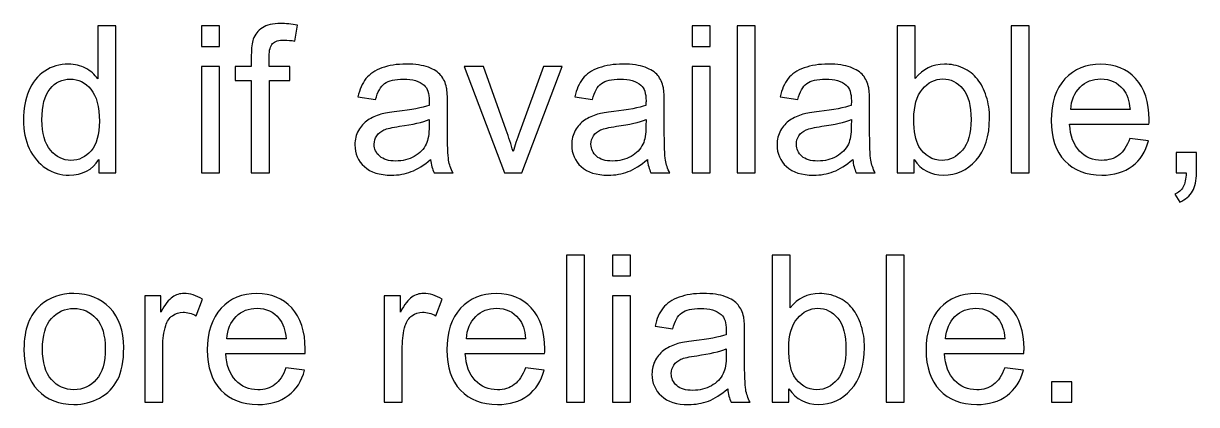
# Model space of a CAD drawing. Header units: millimetres. Extents: x 198 to 2433, y -984 to 145.
# Drawn here: x 715.1 to 860.2, y -964.2 to -917.1 of the extents above; entities that cross this region are included whole.
import ezdxf

# ---------------------------------------------------------------- set-up
doc = ezdxf.new("R2010")
doc.units = ezdxf.units.MM
doc.header["$MEASUREMENT"] = 0
doc.layers.add('Layer 1', color=7, linetype='Continuous')

msp = doc.modelspace()

# ---------------------------------------------------------------- linework, layer by layer
at = {"layer": 'Layer 1', "color": 250}
for points, knots in [([(724.4321, -935.5919), (724.4321, -935.5919), (724.4321, -933.9197), (724.4321, -933.9197), (723.5981, -935.2194), (722.3705, -935.8713), (720.7491, -935.8713), (719.6992, -935.8713), (718.734, -935.5834), (717.8577, -935.0035), (716.9772, -934.4277), (716.2956, -933.6192), (715.8088, -932.5862), (715.3262, -931.5491), (715.0849, -930.3595), (715.0849, -929.0133), (715.0849, -927.701), (715.305, -926.5114), (715.7411, -925.4404), (716.1813, -924.3736), (716.8375, -923.5523), (717.7138, -922.985), (718.5859, -922.4135), (719.568, -922.1299), (720.6475, -922.1299), (721.4434, -922.1299), (722.1503, -922.2992), (722.7684, -922.6337), (723.3865, -922.9681), (723.8902, -923.4084), (724.2797, -923.946), (724.2797, -923.946), (724.2797, -917.4055), (724.2797, -917.4055), (724.2797, -917.4055), (726.5149, -917.4055), (726.5149, -917.4055), (726.5149, -917.4055), (726.5149, -935.5919), (726.5149, -935.5919), (726.5149, -935.5919), (724.4321, -935.5919), (724.4321, -935.5919)], [0, 0, 0, 0, 0.07142857, 0.07142857, 0.07142857, 0.14285714, 0.14285714, 0.14285714, 0.21428571, 0.21428571, 0.21428571, 0.28571429, 0.28571429, 0.28571429, 0.35714286, 0.35714286, 0.35714286, 0.42857143, 0.42857143, 0.42857143, 0.5, 0.5, 0.5, 0.57142857, 0.57142857, 0.57142857, 0.64285714, 0.64285714, 0.64285714, 0.71428571, 0.71428571, 0.71428571, 0.78571429, 0.78571429, 0.78571429, 0.85714286, 0.85714286, 0.85714286, 0.92857143, 0.92857143, 0.92857143, 1, 1, 1, 1]), ([(737.1067, -919.9455), (737.1067, -919.9455), (737.1067, -917.4055), (737.1067, -917.4055), (737.1067, -917.4055), (739.3419, -917.4055), (739.3419, -917.4055), (739.3419, -917.4055), (739.3419, -919.9455), (739.3419, -919.9455), (739.3419, -919.9455), (737.1067, -919.9455), (737.1067, -919.9455)], [0, 0, 0, 0, 0.25, 0.25, 0.25, 0.5, 0.5, 0.5, 0.75, 0.75, 0.75, 1, 1, 1, 1]), ([(743.2831, -935.5919), (743.2831, -935.5919), (743.2831, -924.1365), (743.2831, -924.1365), (743.2831, -924.1365), (741.3019, -924.1365), (741.3019, -924.1365), (741.3019, -924.1365), (741.3019, -922.4093), (741.3019, -922.4093), (741.3019, -922.4093), (743.2831, -922.4093), (743.2831, -922.4093), (743.2831, -922.4093), (743.2831, -921.0123), (743.2831, -921.0123), (743.2831, -920.1275), (743.3593, -919.4714), (743.5159, -919.0438), (743.7318, -918.4681), (744.1044, -917.9982), (744.6462, -917.6383), (745.1839, -917.2785), (745.9416, -917.1007), (746.9153, -917.1007), (747.5461, -917.1007), (748.2403, -917.1769), (749.0023, -917.3251), (749.0023, -917.3251), (748.6679, -919.2809), (748.6679, -919.2809), (748.2022, -919.2004), (747.7662, -919.1581), (747.3513, -919.1581), (746.674, -919.1581), (746.1956, -919.302), (745.912, -919.5899), (745.6326, -919.8778), (745.4929, -920.4154), (745.4929, -921.2028), (745.4929, -921.2028), (745.4929, -922.4093), (745.4929, -922.4093), (745.4929, -922.4093), (748.0583, -922.4093), (748.0583, -922.4093), (748.0583, -922.4093), (748.0583, -924.1365), (748.0583, -924.1365), (748.0583, -924.1365), (745.5183, -924.1365), (745.5183, -924.1365), (745.5183, -924.1365), (745.5183, -935.5919), (745.5183, -935.5919), (745.5183, -935.5919), (743.2831, -935.5919), (743.2831, -935.5919)], [0, 0, 0, 0, 0.05263158, 0.05263158, 0.05263158, 0.10526316, 0.10526316, 0.10526316, 0.15789474, 0.15789474, 0.15789474, 0.21052632, 0.21052632, 0.21052632, 0.26315789, 0.26315789, 0.26315789, 0.31578947, 0.31578947, 0.31578947, 0.36842105, 0.36842105, 0.36842105, 0.42105263, 0.42105263, 0.42105263, 0.47368421, 0.47368421, 0.47368421, 0.52631579, 0.52631579, 0.52631579, 0.57894737, 0.57894737, 0.57894737, 0.63157895, 0.63157895, 0.63157895, 0.68421053, 0.68421053, 0.68421053, 0.73684211, 0.73684211, 0.73684211, 0.78947368, 0.78947368, 0.78947368, 0.84210526, 0.84210526, 0.84210526, 0.89473684, 0.89473684, 0.89473684, 0.94736842, 0.94736842, 0.94736842, 1, 1, 1, 1]), ([(797.8169, -919.9455), (797.8169, -919.9455), (797.8169, -917.4055), (797.8169, -917.4055), (797.8169, -917.4055), (800.0521, -917.4055), (800.0521, -917.4055), (800.0521, -917.4055), (800.0521, -919.9455), (800.0521, -919.9455), (800.0521, -919.9455), (797.8169, -919.9455), (797.8169, -919.9455)], [0, 0, 0, 0, 0.25, 0.25, 0.25, 0.5, 0.5, 0.5, 0.75, 0.75, 0.75, 1, 1, 1, 1]), ([(803.4091, -935.5919), (803.4091, -935.5919), (803.4091, -917.4055), (803.4091, -917.4055), (803.4091, -917.4055), (805.6443, -917.4055), (805.6443, -917.4055), (805.6443, -917.4055), (805.6443, -935.5919), (805.6443, -935.5919), (805.6443, -935.5919), (803.4091, -935.5919), (803.4091, -935.5919)], [0, 0, 0, 0, 0.25, 0.25, 0.25, 0.5, 0.5, 0.5, 0.75, 0.75, 0.75, 1, 1, 1, 1]), ([(825.2869, -935.5919), (825.2869, -935.5919), (823.2041, -935.5919), (823.2041, -935.5919), (823.2041, -935.5919), (823.2041, -917.4055), (823.2041, -917.4055), (823.2041, -917.4055), (825.4393, -917.4055), (825.4393, -917.4055), (825.4393, -917.4055), (825.4393, -923.8952), (825.4393, -923.8952), (826.3833, -922.7183), (827.5856, -922.1299), (829.0503, -922.1299), (829.8589, -922.1299), (830.6294, -922.2908), (831.3533, -922.6167), (832.0772, -922.9427), (832.6698, -923.4041), (833.1397, -923.9926), (833.6054, -924.5852), (833.9737, -925.2964), (834.2362, -926.1304), (834.5029, -926.9601), (834.6341, -927.8534), (834.6341, -928.8016), (834.6341, -931.0538), (834.0753, -932.7979), (832.9619, -934.0256), (831.8443, -935.2575), (830.5066, -935.8713), (828.9445, -935.8713), (827.3909, -935.8713), (826.1717, -935.2236), (825.2869, -933.9324), (825.2869, -933.9324), (825.2869, -935.5919), (825.2869, -935.5919)], [0, 0, 0, 0, 0.07692308, 0.07692308, 0.07692308, 0.15384615, 0.15384615, 0.15384615, 0.23076923, 0.23076923, 0.23076923, 0.30769231, 0.30769231, 0.30769231, 0.38461538, 0.38461538, 0.38461538, 0.46153846, 0.46153846, 0.46153846, 0.53846154, 0.53846154, 0.53846154, 0.61538462, 0.61538462, 0.61538462, 0.69230769, 0.69230769, 0.69230769, 0.76923077, 0.76923077, 0.76923077, 0.84615385, 0.84615385, 0.84615385, 0.92307692, 0.92307692, 0.92307692, 1, 1, 1, 1]), ([(837.3053, -935.5919), (837.3053, -935.5919), (837.3053, -917.4055), (837.3053, -917.4055), (837.3053, -917.4055), (839.5405, -917.4055), (839.5405, -917.4055), (839.5405, -917.4055), (839.5405, -935.5919), (839.5405, -935.5919), (839.5405, -935.5919), (837.3053, -935.5919), (837.3053, -935.5919)], [0, 0, 0, 0, 0.25, 0.25, 0.25, 0.5, 0.5, 0.5, 0.75, 0.75, 0.75, 1, 1, 1, 1]), ([(737.1067, -935.5919), (737.1067, -935.5919), (737.1067, -922.4093), (737.1067, -922.4093), (737.1067, -922.4093), (739.3419, -922.4093), (739.3419, -922.4093), (739.3419, -922.4093), (739.3419, -935.5919), (739.3419, -935.5919), (739.3419, -935.5919), (737.1067, -935.5919), (737.1067, -935.5919)], [0, 0, 0, 0, 0.25, 0.25, 0.25, 0.5, 0.5, 0.5, 0.75, 0.75, 0.75, 1, 1, 1, 1]), ([(765.4743, -933.9409), (764.6446, -934.6479), (763.8445, -935.1432), (763.0782, -935.4353), (762.312, -935.7274), (761.4907, -935.8713), (760.6102, -935.8713), (759.1624, -935.8713), (758.049, -935.5199), (757.2701, -934.813), (756.4912, -934.1102), (756.1017, -933.2085), (756.1017, -932.1121), (756.1017, -931.4686), (756.2499, -930.8802), (756.542, -930.3468), (756.8383, -929.8134), (757.2235, -929.3901), (757.6977, -929.0683), (758.176, -928.7466), (758.7094, -928.5011), (759.3063, -928.336), (759.7466, -928.2217), (760.4112, -928.1116), (761.296, -928.0015), (763.0994, -927.7899), (764.4329, -927.5316), (765.2838, -927.2353), (765.2923, -926.9305), (765.2965, -926.7358), (765.2965, -926.6553), (765.2965, -925.7494), (765.0848, -925.1102), (764.6615, -924.7376), (764.09, -924.2339), (763.2391, -923.9841), (762.113, -923.9841), (761.0589, -923.9841), (760.28, -924.1704), (759.7805, -924.5387), (759.2767, -924.907), (758.9084, -925.5589), (758.6671, -926.4987), (758.6671, -926.4987), (756.4827, -926.1939), (756.4827, -926.1939), (756.6817, -925.2583), (757.0076, -924.5006), (757.4648, -923.9248), (757.922, -923.3491), (758.5824, -922.9088), (759.446, -922.5956), (760.3054, -922.2865), (761.3087, -922.1299), (762.4432, -922.1299), (763.5693, -922.1299), (764.4879, -922.2611), (765.1949, -922.5278), (765.8976, -922.7945), (766.4183, -923.1247), (766.7485, -923.5269), (767.0787, -923.9291), (767.3116, -924.4371), (767.447, -925.0509), (767.519, -925.4319), (767.5571, -926.1177), (767.5571, -927.1041), (767.5571, -927.1041), (767.5571, -930.0674), (767.5571, -930.0674), (767.5571, -932.1375), (767.6037, -933.4456), (767.6968, -934.0002), (767.7857, -934.5547), (767.972, -935.0839), (768.2429, -935.5919), (768.2429, -935.5919), (765.9061, -935.5919), (765.9061, -935.5919), (765.6817, -935.122), (765.5378, -934.5717), (765.4743, -933.9409)], [0, 0, 0, 0, 0.03703704, 0.03703704, 0.03703704, 0.07407407, 0.07407407, 0.07407407, 0.11111111, 0.11111111, 0.11111111, 0.14814815, 0.14814815, 0.14814815, 0.18518519, 0.18518519, 0.18518519, 0.22222222, 0.22222222, 0.22222222, 0.25925926, 0.25925926, 0.25925926, 0.2962963, 0.2962963, 0.2962963, 0.33333333, 0.33333333, 0.33333333, 0.37037037, 0.37037037, 0.37037037, 0.40740741, 0.40740741, 0.40740741, 0.44444444, 0.44444444, 0.44444444, 0.48148148, 0.48148148, 0.48148148, 0.51851852, 0.51851852, 0.51851852, 0.55555556, 0.55555556, 0.55555556, 0.59259259, 0.59259259, 0.59259259, 0.62962963, 0.62962963, 0.62962963, 0.66666667, 0.66666667, 0.66666667, 0.7037037, 0.7037037, 0.7037037, 0.74074074, 0.74074074, 0.74074074, 0.77777778, 0.77777778, 0.77777778, 0.81481481, 0.81481481, 0.81481481, 0.85185185, 0.85185185, 0.85185185, 0.88888889, 0.88888889, 0.88888889, 0.92592593, 0.92592593, 0.92592593, 0.96296296, 0.96296296, 0.96296296, 1, 1, 1, 1]), ([(774.5929, -935.5919), (774.5929, -935.5919), (769.6187, -922.4093), (769.6187, -922.4093), (769.6187, -922.4093), (772.0105, -922.4093), (772.0105, -922.4093), (772.0105, -922.4093), (774.8299, -930.3045), (774.8299, -930.3045), (775.1347, -931.1554), (775.4184, -932.0401), (775.6766, -932.9588), (775.8756, -932.2645), (776.1507, -931.4305), (776.5106, -930.4526), (776.5106, -930.4526), (779.44, -922.4093), (779.44, -922.4093), (779.44, -922.4093), (781.7345, -922.4093), (781.7345, -922.4093), (781.7345, -922.4093), (776.7434, -935.5919), (776.7434, -935.5919), (776.7434, -935.5919), (774.5929, -935.5919), (774.5929, -935.5919)], [0, 0, 0, 0, 0.11111111, 0.11111111, 0.11111111, 0.22222222, 0.22222222, 0.22222222, 0.33333333, 0.33333333, 0.33333333, 0.44444444, 0.44444444, 0.44444444, 0.55555556, 0.55555556, 0.55555556, 0.66666667, 0.66666667, 0.66666667, 0.77777778, 0.77777778, 0.77777778, 0.88888889, 0.88888889, 0.88888889, 1, 1, 1, 1]), ([(792.3009, -933.9409), (791.4712, -934.6479), (790.6711, -935.1432), (789.9048, -935.4353), (789.1386, -935.7274), (788.3173, -935.8713), (787.4368, -935.8713), (785.989, -935.8713), (784.8756, -935.5199), (784.0967, -934.813), (783.3178, -934.1102), (782.9283, -933.2085), (782.9283, -932.1121), (782.9283, -931.4686), (783.0765, -930.8802), (783.3686, -930.3468), (783.6649, -929.8134), (784.0501, -929.3901), (784.5243, -929.0683), (785.0026, -928.7466), (785.536, -928.5011), (786.1329, -928.336), (786.5732, -928.2217), (787.2378, -928.1116), (788.1226, -928.0015), (789.926, -927.7899), (791.2595, -927.5316), (792.1104, -927.2353), (792.1189, -926.9305), (792.1231, -926.7358), (792.1231, -926.6553), (792.1231, -925.7494), (791.9114, -925.1102), (791.4881, -924.7376), (790.9166, -924.2339), (790.0657, -923.9841), (788.9396, -923.9841), (787.8855, -923.9841), (787.1066, -924.1704), (786.6071, -924.5387), (786.1033, -924.907), (785.735, -925.5589), (785.4937, -926.4987), (785.4937, -926.4987), (783.3093, -926.1939), (783.3093, -926.1939), (783.5083, -925.2583), (783.8342, -924.5006), (784.2914, -923.9248), (784.7486, -923.3491), (785.409, -922.9088), (786.2726, -922.5956), (787.132, -922.2865), (788.1353, -922.1299), (789.2698, -922.1299), (790.3959, -922.1299), (791.3145, -922.2611), (792.0215, -922.5278), (792.7242, -922.7945), (793.2449, -923.1247), (793.5751, -923.5269), (793.9053, -923.9291), (794.1382, -924.4371), (794.2736, -925.0509), (794.3456, -925.4319), (794.3837, -926.1177), (794.3837, -927.1041), (794.3837, -927.1041), (794.3837, -930.0674), (794.3837, -930.0674), (794.3837, -932.1375), (794.4303, -933.4456), (794.5234, -934.0002), (794.6123, -934.5547), (794.7986, -935.0839), (795.0695, -935.5919), (795.0695, -935.5919), (792.7327, -935.5919), (792.7327, -935.5919), (792.5083, -935.122), (792.3644, -934.5717), (792.3009, -933.9409)], [0, 0, 0, 0, 0.03703704, 0.03703704, 0.03703704, 0.07407407, 0.07407407, 0.07407407, 0.11111111, 0.11111111, 0.11111111, 0.14814815, 0.14814815, 0.14814815, 0.18518519, 0.18518519, 0.18518519, 0.22222222, 0.22222222, 0.22222222, 0.25925926, 0.25925926, 0.25925926, 0.2962963, 0.2962963, 0.2962963, 0.33333333, 0.33333333, 0.33333333, 0.37037037, 0.37037037, 0.37037037, 0.40740741, 0.40740741, 0.40740741, 0.44444444, 0.44444444, 0.44444444, 0.48148148, 0.48148148, 0.48148148, 0.51851852, 0.51851852, 0.51851852, 0.55555556, 0.55555556, 0.55555556, 0.59259259, 0.59259259, 0.59259259, 0.62962963, 0.62962963, 0.62962963, 0.66666667, 0.66666667, 0.66666667, 0.7037037, 0.7037037, 0.7037037, 0.74074074, 0.74074074, 0.74074074, 0.77777778, 0.77777778, 0.77777778, 0.81481481, 0.81481481, 0.81481481, 0.85185185, 0.85185185, 0.85185185, 0.88888889, 0.88888889, 0.88888889, 0.92592593, 0.92592593, 0.92592593, 0.96296296, 0.96296296, 0.96296296, 1, 1, 1, 1]), ([(797.8169, -935.5919), (797.8169, -935.5919), (797.8169, -922.4093), (797.8169, -922.4093), (797.8169, -922.4093), (800.0521, -922.4093), (800.0521, -922.4093), (800.0521, -922.4093), (800.0521, -935.5919), (800.0521, -935.5919), (800.0521, -935.5919), (797.8169, -935.5919), (797.8169, -935.5919)], [0, 0, 0, 0, 0.25, 0.25, 0.25, 0.5, 0.5, 0.5, 0.75, 0.75, 0.75, 1, 1, 1, 1]), ([(817.7135, -933.9409), (816.8838, -934.6479), (816.0837, -935.1432), (815.3174, -935.4353), (814.5512, -935.7274), (813.7299, -935.8713), (812.8494, -935.8713), (811.4016, -935.8713), (810.2882, -935.5199), (809.5093, -934.813), (808.7304, -934.1102), (808.3409, -933.2085), (808.3409, -932.1121), (808.3409, -931.4686), (808.4891, -930.8802), (808.7812, -930.3468), (809.0775, -929.8134), (809.4627, -929.3901), (809.9369, -929.0683), (810.4152, -928.7466), (810.9486, -928.5011), (811.5455, -928.336), (811.9858, -928.2217), (812.6504, -928.1116), (813.5352, -928.0015), (815.3386, -927.7899), (816.6721, -927.5316), (817.523, -927.2353), (817.5315, -926.9305), (817.5357, -926.7358), (817.5357, -926.6553), (817.5357, -925.7494), (817.324, -925.1102), (816.9007, -924.7376), (816.3292, -924.2339), (815.4783, -923.9841), (814.3522, -923.9841), (813.2981, -923.9841), (812.5192, -924.1704), (812.0197, -924.5387), (811.5159, -924.907), (811.1476, -925.5589), (810.9063, -926.4987), (810.9063, -926.4987), (808.7219, -926.1939), (808.7219, -926.1939), (808.9209, -925.2583), (809.2468, -924.5006), (809.704, -923.9248), (810.1612, -923.3491), (810.8216, -922.9088), (811.6852, -922.5956), (812.5446, -922.2865), (813.5479, -922.1299), (814.6824, -922.1299), (815.8085, -922.1299), (816.7271, -922.2611), (817.4341, -922.5278), (818.1368, -922.7945), (818.6575, -923.1247), (818.9877, -923.5269), (819.3179, -923.9291), (819.5508, -924.4371), (819.6862, -925.0509), (819.7582, -925.4319), (819.7963, -926.1177), (819.7963, -927.1041), (819.7963, -927.1041), (819.7963, -930.0674), (819.7963, -930.0674), (819.7963, -932.1375), (819.8429, -933.4456), (819.936, -934.0002), (820.0249, -934.5547), (820.2112, -935.0839), (820.4821, -935.5919), (820.4821, -935.5919), (818.1453, -935.5919), (818.1453, -935.5919), (817.9209, -935.122), (817.777, -934.5717), (817.7135, -933.9409)], [0, 0, 0, 0, 0.03703704, 0.03703704, 0.03703704, 0.07407407, 0.07407407, 0.07407407, 0.11111111, 0.11111111, 0.11111111, 0.14814815, 0.14814815, 0.14814815, 0.18518519, 0.18518519, 0.18518519, 0.22222222, 0.22222222, 0.22222222, 0.25925926, 0.25925926, 0.25925926, 0.2962963, 0.2962963, 0.2962963, 0.33333333, 0.33333333, 0.33333333, 0.37037037, 0.37037037, 0.37037037, 0.40740741, 0.40740741, 0.40740741, 0.44444444, 0.44444444, 0.44444444, 0.48148148, 0.48148148, 0.48148148, 0.51851852, 0.51851852, 0.51851852, 0.55555556, 0.55555556, 0.55555556, 0.59259259, 0.59259259, 0.59259259, 0.62962963, 0.62962963, 0.62962963, 0.66666667, 0.66666667, 0.66666667, 0.7037037, 0.7037037, 0.7037037, 0.74074074, 0.74074074, 0.74074074, 0.77777778, 0.77777778, 0.77777778, 0.81481481, 0.81481481, 0.81481481, 0.85185185, 0.85185185, 0.85185185, 0.88888889, 0.88888889, 0.88888889, 0.92592593, 0.92592593, 0.92592593, 0.96296296, 0.96296296, 0.96296296, 1, 1, 1, 1]), ([(851.9907, -931.3247), (851.9907, -931.3247), (854.3021, -931.6295), (854.3021, -931.6295), (853.9423, -932.9715), (853.2692, -934.0171), (852.287, -934.7579), (851.3049, -935.4988), (850.0518, -935.8713), (848.5236, -935.8713), (846.6017, -935.8713), (845.0777, -935.2786), (843.9516, -934.0933), (842.8255, -932.9122), (842.2625, -931.2485), (842.2625, -929.1107), (842.2625, -926.9009), (842.8298, -925.1821), (843.9685, -923.9629), (845.1073, -922.7395), (846.5847, -922.1299), (848.4008, -922.1299), (850.1577, -922.1299), (851.5928, -922.7268), (852.7061, -923.9248), (853.8195, -925.1229), (854.3783, -926.8077), (854.3783, -928.9794), (854.3783, -929.1107), (854.3741, -929.3096), (854.3656, -929.5721), (854.3656, -929.5721), (844.5485, -929.5721), (844.5485, -929.5721), (844.6332, -931.0157), (845.0396, -932.1248), (845.7762, -932.891), (846.5085, -933.6573), (847.4272, -934.0425), (848.5236, -934.0425), (849.3406, -934.0425), (850.0391, -933.8266), (850.6149, -933.3948), (851.1948, -932.963), (851.652, -932.273), (851.9907, -931.3247)], [0, 0, 0, 0, 0.06666667, 0.06666667, 0.06666667, 0.13333333, 0.13333333, 0.13333333, 0.2, 0.2, 0.2, 0.26666667, 0.26666667, 0.26666667, 0.33333333, 0.33333333, 0.33333333, 0.4, 0.4, 0.4, 0.46666667, 0.46666667, 0.46666667, 0.53333333, 0.53333333, 0.53333333, 0.6, 0.6, 0.6, 0.66666667, 0.66666667, 0.66666667, 0.73333333, 0.73333333, 0.73333333, 0.8, 0.8, 0.8, 0.86666667, 0.86666667, 0.86666667, 0.93333333, 0.93333333, 0.93333333, 1, 1, 1, 1]), ([(717.3709, -929.0175), (717.3709, -930.7024), (717.7265, -931.9597), (718.4419, -932.7937), (719.1531, -933.6276), (719.9956, -934.0425), (720.965, -934.0425), (721.9429, -934.0425), (722.7726, -933.6446), (723.4584, -932.8487), (724.14, -932.0528), (724.4829, -930.8379), (724.4829, -929.2038), (724.4829, -927.4089), (724.1358, -926.0881), (723.4373, -925.2456), (722.743, -924.4032), (721.8836, -923.9841), (720.8634, -923.9841), (719.8686, -923.9841), (719.0388, -924.3863), (718.37, -925.1948), (717.7053, -926.0034), (717.3709, -927.2776), (717.3709, -929.0175)], [0, 0, 0, 0, 0.125, 0.125, 0.125, 0.25, 0.25, 0.25, 0.375, 0.375, 0.375, 0.5, 0.5, 0.5, 0.625, 0.625, 0.625, 0.75, 0.75, 0.75, 0.875, 0.875, 0.875, 1, 1, 1, 1]), ([(825.2615, -928.9032), (825.2615, -930.478), (825.4774, -931.6168), (825.905, -932.3195), (826.6077, -933.4668), (827.556, -934.0425), (828.754, -934.0425), (829.7319, -934.0425), (830.5743, -933.6192), (831.2813, -932.7725), (831.9925, -931.9258), (832.3481, -930.6643), (832.3481, -928.9879), (832.3481, -927.2692), (832.0094, -926.0034), (831.3279, -925.1864), (830.6463, -924.3693), (829.8208, -923.9587), (828.8556, -923.9587), (827.8777, -923.9587), (827.0353, -924.382), (826.3283, -925.2287), (825.6171, -926.0754), (825.2615, -927.2988), (825.2615, -928.9032)], [0, 0, 0, 0, 0.125, 0.125, 0.125, 0.25, 0.25, 0.25, 0.375, 0.375, 0.375, 0.5, 0.5, 0.5, 0.625, 0.625, 0.625, 0.75, 0.75, 0.75, 0.875, 0.875, 0.875, 1, 1, 1, 1]), ([(844.6755, -927.7433), (844.6755, -927.7433), (852.0161, -927.7433), (852.0161, -927.7433), (851.9187, -926.6342), (851.6351, -925.8044), (851.1737, -925.2499), (850.4667, -924.3905), (849.5438, -923.9587), (848.4135, -923.9587), (847.3891, -923.9587), (846.5297, -924.3016), (845.8312, -924.9874), (845.1369, -925.6732), (844.7517, -926.5918), (844.6755, -927.7433)], [0, 0, 0, 0, 0.2, 0.2, 0.2, 0.4, 0.4, 0.4, 0.6, 0.6, 0.6, 0.8, 0.8, 0.8, 1, 1, 1, 1]), ([(765.2965, -928.9879), (764.4837, -929.3181), (763.2645, -929.5975), (761.6389, -929.8261), (760.716, -929.9573), (760.0641, -930.1055), (759.6831, -930.2706), (759.3021, -930.4357), (759.01, -930.677), (758.8026, -930.9903), (758.5951, -931.3078), (758.4893, -931.6591), (758.4893, -932.0486), (758.4893, -932.637), (758.7137, -933.1323), (759.1666, -933.526), (759.6196, -933.9197), (760.28, -934.1187), (761.1478, -934.1187), (762.0072, -934.1187), (762.7734, -933.9324), (763.4465, -933.5557), (764.1154, -933.1831), (764.6107, -932.6709), (764.924, -932.0232), (765.1653, -931.5194), (765.2838, -930.7786), (765.2838, -929.8007), (765.2838, -929.8007), (765.2965, -928.9879), (765.2965, -928.9879)], [0, 0, 0, 0, 0.1, 0.1, 0.1, 0.2, 0.2, 0.2, 0.3, 0.3, 0.3, 0.4, 0.4, 0.4, 0.5, 0.5, 0.5, 0.6, 0.6, 0.6, 0.7, 0.7, 0.7, 0.8, 0.8, 0.8, 0.9, 0.9, 0.9, 1, 1, 1, 1]), ([(792.1231, -928.9879), (791.3103, -929.3181), (790.0911, -929.5975), (788.4655, -929.8261), (787.5426, -929.9573), (786.8907, -930.1055), (786.5097, -930.2706), (786.1287, -930.4357), (785.8366, -930.677), (785.6292, -930.9903), (785.4217, -931.3078), (785.3159, -931.6591), (785.3159, -932.0486), (785.3159, -932.637), (785.5403, -933.1323), (785.9932, -933.526), (786.4462, -933.9197), (787.1066, -934.1187), (787.9744, -934.1187), (788.8338, -934.1187), (789.6, -933.9324), (790.2731, -933.5557), (790.942, -933.1831), (791.4373, -932.6709), (791.7506, -932.0232), (791.9919, -931.5194), (792.1104, -930.7786), (792.1104, -929.8007), (792.1104, -929.8007), (792.1231, -928.9879), (792.1231, -928.9879)], [0, 0, 0, 0, 0.1, 0.1, 0.1, 0.2, 0.2, 0.2, 0.3, 0.3, 0.3, 0.4, 0.4, 0.4, 0.5, 0.5, 0.5, 0.6, 0.6, 0.6, 0.7, 0.7, 0.7, 0.8, 0.8, 0.8, 0.9, 0.9, 0.9, 1, 1, 1, 1]), ([(817.5357, -928.9879), (816.7229, -929.3181), (815.5037, -929.5975), (813.8781, -929.8261), (812.9552, -929.9573), (812.3033, -930.1055), (811.9223, -930.2706), (811.5413, -930.4357), (811.2492, -930.677), (811.0418, -930.9903), (810.8343, -931.3078), (810.7285, -931.6591), (810.7285, -932.0486), (810.7285, -932.637), (810.9529, -933.1323), (811.4058, -933.526), (811.8588, -933.9197), (812.5192, -934.1187), (813.387, -934.1187), (814.2464, -934.1187), (815.0126, -933.9324), (815.6857, -933.5557), (816.3546, -933.1831), (816.8499, -932.6709), (817.1632, -932.0232), (817.4045, -931.5194), (817.523, -930.7786), (817.523, -929.8007), (817.523, -929.8007), (817.5357, -928.9879), (817.5357, -928.9879)], [0, 0, 0, 0, 0.1, 0.1, 0.1, 0.2, 0.2, 0.2, 0.3, 0.3, 0.3, 0.4, 0.4, 0.4, 0.5, 0.5, 0.5, 0.6, 0.6, 0.6, 0.7, 0.7, 0.7, 0.8, 0.8, 0.8, 0.9, 0.9, 0.9, 1, 1, 1, 1]), ([(857.7099, -935.5919), (857.7099, -935.5919), (857.7099, -933.0519), (857.7099, -933.0519), (857.7099, -933.0519), (860.2499, -933.0519), (860.2499, -933.0519), (860.2499, -933.0519), (860.2499, -935.5919), (860.2499, -935.5919), (860.2499, -936.5275), (860.0848, -937.2852), (859.7504, -937.861), (859.4202, -938.4367), (858.891, -938.8854), (858.1671, -939.1987), (858.1671, -939.1987), (857.5575, -938.2335), (857.5575, -938.2335), (858.0316, -938.0261), (858.3788, -937.7213), (858.5989, -937.3233), (858.8233, -936.9212), (858.9503, -936.3454), (858.9757, -935.5919), (858.9757, -935.5919), (857.7099, -935.5919), (857.7099, -935.5919)], [0, 0, 0, 0, 0.11111111, 0.11111111, 0.11111111, 0.22222222, 0.22222222, 0.22222222, 0.33333333, 0.33333333, 0.33333333, 0.44444444, 0.44444444, 0.44444444, 0.55555556, 0.55555556, 0.55555556, 0.66666667, 0.66666667, 0.66666667, 0.77777778, 0.77777778, 0.77777778, 0.88888889, 0.88888889, 0.88888889, 1, 1, 1, 1]), ([(782.2889, -963.968), (782.2889, -963.968), (782.2889, -945.7816), (782.2889, -945.7816), (782.2889, -945.7816), (784.5241, -945.7816), (784.5241, -945.7816), (784.5241, -945.7816), (784.5241, -963.968), (784.5241, -963.968), (784.5241, -963.968), (782.2889, -963.968), (782.2889, -963.968)], [0, 0, 0, 0, 0.25, 0.25, 0.25, 0.5, 0.5, 0.5, 0.75, 0.75, 0.75, 1, 1, 1, 1]), ([(787.9827, -948.3216), (787.9827, -948.3216), (787.9827, -945.7816), (787.9827, -945.7816), (787.9827, -945.7816), (790.2179, -945.7816), (790.2179, -945.7816), (790.2179, -945.7816), (790.2179, -948.3216), (790.2179, -948.3216), (790.2179, -948.3216), (787.9827, -948.3216), (787.9827, -948.3216)], [0, 0, 0, 0, 0.25, 0.25, 0.25, 0.5, 0.5, 0.5, 0.75, 0.75, 0.75, 1, 1, 1, 1]), ([(809.8097, -963.968), (809.8097, -963.968), (807.7269, -963.968), (807.7269, -963.968), (807.7269, -963.968), (807.7269, -945.7816), (807.7269, -945.7816), (807.7269, -945.7816), (809.9621, -945.7816), (809.9621, -945.7816), (809.9621, -945.7816), (809.9621, -952.2713), (809.9621, -952.2713), (810.9061, -951.0944), (812.1084, -950.506), (813.5731, -950.506), (814.3817, -950.506), (815.1522, -950.6669), (815.8761, -950.9928), (816.6, -951.3188), (817.1926, -951.7802), (817.6625, -952.3687), (818.1282, -952.9613), (818.4965, -953.6725), (818.759, -954.5065), (819.0257, -955.3362), (819.1569, -956.2295), (819.1569, -957.1777), (819.1569, -959.4299), (818.5981, -961.174), (817.4847, -962.4017), (816.3671, -963.6336), (815.0294, -964.2474), (813.4673, -964.2474), (811.9137, -964.2474), (810.6945, -963.5997), (809.8097, -962.3085), (809.8097, -962.3085), (809.8097, -963.968), (809.8097, -963.968)], [0, 0, 0, 0, 0.07692308, 0.07692308, 0.07692308, 0.15384615, 0.15384615, 0.15384615, 0.23076923, 0.23076923, 0.23076923, 0.30769231, 0.30769231, 0.30769231, 0.38461538, 0.38461538, 0.38461538, 0.46153846, 0.46153846, 0.46153846, 0.53846154, 0.53846154, 0.53846154, 0.61538462, 0.61538462, 0.61538462, 0.69230769, 0.69230769, 0.69230769, 0.76923077, 0.76923077, 0.76923077, 0.84615385, 0.84615385, 0.84615385, 0.92307692, 0.92307692, 0.92307692, 1, 1, 1, 1]), ([(821.8281, -963.968), (821.8281, -963.968), (821.8281, -945.7816), (821.8281, -945.7816), (821.8281, -945.7816), (824.0633, -945.7816), (824.0633, -945.7816), (824.0633, -945.7816), (824.0633, -963.968), (824.0633, -963.968), (824.0633, -963.968), (821.8281, -963.968), (821.8281, -963.968)], [0, 0, 0, 0, 0.25, 0.25, 0.25, 0.5, 0.5, 0.5, 0.75, 0.75, 0.75, 1, 1, 1, 1]), ([(715.1483, -957.3767), (715.1483, -954.9425), (715.8256, -953.1391), (717.1845, -951.9665), (718.3148, -950.9928), (719.6991, -950.506), (721.329, -950.506), (723.1366, -950.506), (724.6183, -951.0987), (725.7697, -952.284), (726.917, -953.4651), (727.4927, -955.1034), (727.4927, -957.1904), (727.4927, -958.8838), (727.2387, -960.213), (726.7307, -961.1825), (726.2227, -962.1519), (725.4819, -962.9054), (724.5082, -963.4431), (723.5388, -963.9807), (722.4762, -964.2474), (721.329, -964.2474), (719.4832, -964.2474), (717.9931, -963.659), (716.8543, -962.4779), (715.7156, -961.2968), (715.1483, -959.595), (715.1483, -957.3767)], [0, 0, 0, 0, 0.11111111, 0.11111111, 0.11111111, 0.22222222, 0.22222222, 0.22222222, 0.33333333, 0.33333333, 0.33333333, 0.44444444, 0.44444444, 0.44444444, 0.55555556, 0.55555556, 0.55555556, 0.66666667, 0.66666667, 0.66666667, 0.77777778, 0.77777778, 0.77777778, 0.88888889, 0.88888889, 0.88888889, 1, 1, 1, 1]), ([(730.0877, -963.968), (730.0877, -963.968), (730.0877, -950.7854), (730.0877, -950.7854), (730.0877, -950.7854), (732.0943, -950.7854), (732.0943, -950.7854), (732.0943, -950.7854), (732.0943, -952.8047), (732.0943, -952.8047), (732.6065, -951.8691), (733.0807, -951.2511), (733.5167, -950.9547), (733.9527, -950.6542), (734.4311, -950.506), (734.9518, -950.506), (735.7053, -950.506), (736.4716, -950.7431), (737.2505, -951.213), (737.2505, -951.213), (736.4546, -953.2746), (736.4546, -953.2746), (735.9128, -952.9698), (735.3709, -952.8174), (734.829, -952.8174), (734.3422, -952.8174), (733.9062, -952.9656), (733.5209, -953.2577), (733.1357, -953.5498), (732.8605, -953.9562), (732.6954, -954.4769), (732.4457, -955.2685), (732.3229, -956.1363), (732.3229, -957.0804), (732.3229, -957.0804), (732.3229, -963.968), (732.3229, -963.968), (732.3229, -963.968), (730.0877, -963.968), (730.0877, -963.968)], [0, 0, 0, 0, 0.07692308, 0.07692308, 0.07692308, 0.15384615, 0.15384615, 0.15384615, 0.23076923, 0.23076923, 0.23076923, 0.30769231, 0.30769231, 0.30769231, 0.38461538, 0.38461538, 0.38461538, 0.46153846, 0.46153846, 0.46153846, 0.53846154, 0.53846154, 0.53846154, 0.61538462, 0.61538462, 0.61538462, 0.69230769, 0.69230769, 0.69230769, 0.76923077, 0.76923077, 0.76923077, 0.84615385, 0.84615385, 0.84615385, 0.92307692, 0.92307692, 0.92307692, 1, 1, 1, 1]), ([(747.5629, -959.7008), (747.5629, -959.7008), (749.8743, -960.0056), (749.8743, -960.0056), (749.5145, -961.3476), (748.8414, -962.3932), (747.8592, -963.134), (746.8771, -963.8749), (745.624, -964.2474), (744.0958, -964.2474), (742.1739, -964.2474), (740.6499, -963.6547), (739.5238, -962.4694), (738.3977, -961.2883), (737.8347, -959.6246), (737.8347, -957.4868), (737.8347, -955.277), (738.402, -953.5582), (739.5407, -952.339), (740.6795, -951.1156), (742.1569, -950.506), (743.973, -950.506), (745.7299, -950.506), (747.165, -951.1029), (748.2783, -952.3009), (749.3917, -953.499), (749.9505, -955.1838), (749.9505, -957.3555), (749.9505, -957.4868), (749.9463, -957.6857), (749.9378, -957.9482), (749.9378, -957.9482), (740.1207, -957.9482), (740.1207, -957.9482), (740.2054, -959.3918), (740.6118, -960.5009), (741.3484, -961.2671), (742.0807, -962.0334), (742.9994, -962.4186), (744.0958, -962.4186), (744.9128, -962.4186), (745.6113, -962.2027), (746.1871, -961.7709), (746.767, -961.3391), (747.2242, -960.6491), (747.5629, -959.7008)], [0, 0, 0, 0, 0.06666667, 0.06666667, 0.06666667, 0.13333333, 0.13333333, 0.13333333, 0.2, 0.2, 0.2, 0.26666667, 0.26666667, 0.26666667, 0.33333333, 0.33333333, 0.33333333, 0.4, 0.4, 0.4, 0.46666667, 0.46666667, 0.46666667, 0.53333333, 0.53333333, 0.53333333, 0.6, 0.6, 0.6, 0.66666667, 0.66666667, 0.66666667, 0.73333333, 0.73333333, 0.73333333, 0.8, 0.8, 0.8, 0.86666667, 0.86666667, 0.86666667, 0.93333333, 0.93333333, 0.93333333, 1, 1, 1, 1]), ([(759.7295, -963.968), (759.7295, -963.968), (759.7295, -950.7854), (759.7295, -950.7854), (759.7295, -950.7854), (761.7361, -950.7854), (761.7361, -950.7854), (761.7361, -950.7854), (761.7361, -952.8047), (761.7361, -952.8047), (762.2483, -951.8691), (762.7225, -951.2511), (763.1585, -950.9547), (763.5945, -950.6542), (764.0729, -950.506), (764.5936, -950.506), (765.3471, -950.506), (766.1134, -950.7431), (766.8923, -951.213), (766.8923, -951.213), (766.0964, -953.2746), (766.0964, -953.2746), (765.5546, -952.9698), (765.0127, -952.8174), (764.4708, -952.8174), (763.984, -952.8174), (763.548, -952.9656), (763.1627, -953.2577), (762.7775, -953.5498), (762.5023, -953.9562), (762.3372, -954.4769), (762.0875, -955.2685), (761.9647, -956.1363), (761.9647, -957.0804), (761.9647, -957.0804), (761.9647, -963.968), (761.9647, -963.968), (761.9647, -963.968), (759.7295, -963.968), (759.7295, -963.968)], [0, 0, 0, 0, 0.07692308, 0.07692308, 0.07692308, 0.15384615, 0.15384615, 0.15384615, 0.23076923, 0.23076923, 0.23076923, 0.30769231, 0.30769231, 0.30769231, 0.38461538, 0.38461538, 0.38461538, 0.46153846, 0.46153846, 0.46153846, 0.53846154, 0.53846154, 0.53846154, 0.61538462, 0.61538462, 0.61538462, 0.69230769, 0.69230769, 0.69230769, 0.76923077, 0.76923077, 0.76923077, 0.84615385, 0.84615385, 0.84615385, 0.92307692, 0.92307692, 0.92307692, 1, 1, 1, 1]), ([(777.2047, -959.7008), (777.2047, -959.7008), (779.5161, -960.0056), (779.5161, -960.0056), (779.1563, -961.3476), (778.4832, -962.3932), (777.501, -963.134), (776.5189, -963.8749), (775.2658, -964.2474), (773.7376, -964.2474), (771.8157, -964.2474), (770.2917, -963.6547), (769.1656, -962.4694), (768.0395, -961.2883), (767.4765, -959.6246), (767.4765, -957.4868), (767.4765, -955.277), (768.0438, -953.5582), (769.1825, -952.339), (770.3213, -951.1156), (771.7987, -950.506), (773.6148, -950.506), (775.3717, -950.506), (776.8068, -951.1029), (777.9201, -952.3009), (779.0335, -953.499), (779.5923, -955.1838), (779.5923, -957.3555), (779.5923, -957.4868), (779.5881, -957.6857), (779.5796, -957.9482), (779.5796, -957.9482), (769.7625, -957.9482), (769.7625, -957.9482), (769.8472, -959.3918), (770.2536, -960.5009), (770.9902, -961.2671), (771.7225, -962.0334), (772.6412, -962.4186), (773.7376, -962.4186), (774.5546, -962.4186), (775.2531, -962.2027), (775.8289, -961.7709), (776.4088, -961.3391), (776.866, -960.6491), (777.2047, -959.7008)], [0, 0, 0, 0, 0.06666667, 0.06666667, 0.06666667, 0.13333333, 0.13333333, 0.13333333, 0.2, 0.2, 0.2, 0.26666667, 0.26666667, 0.26666667, 0.33333333, 0.33333333, 0.33333333, 0.4, 0.4, 0.4, 0.46666667, 0.46666667, 0.46666667, 0.53333333, 0.53333333, 0.53333333, 0.6, 0.6, 0.6, 0.66666667, 0.66666667, 0.66666667, 0.73333333, 0.73333333, 0.73333333, 0.8, 0.8, 0.8, 0.86666667, 0.86666667, 0.86666667, 0.93333333, 0.93333333, 0.93333333, 1, 1, 1, 1]), ([(787.9827, -963.968), (787.9827, -963.968), (787.9827, -950.7854), (787.9827, -950.7854), (787.9827, -950.7854), (790.2179, -950.7854), (790.2179, -950.7854), (790.2179, -950.7854), (790.2179, -963.968), (790.2179, -963.968), (790.2179, -963.968), (787.9827, -963.968), (787.9827, -963.968)], [0, 0, 0, 0, 0.25, 0.25, 0.25, 0.5, 0.5, 0.5, 0.75, 0.75, 0.75, 1, 1, 1, 1]), ([(802.2363, -962.317), (801.4066, -963.024), (800.6065, -963.5193), (799.8402, -963.8114), (799.074, -964.1035), (798.2527, -964.2474), (797.3722, -964.2474), (795.9244, -964.2474), (794.811, -963.896), (794.0321, -963.1891), (793.2532, -962.4863), (792.8637, -961.5846), (792.8637, -960.4882), (792.8637, -959.8447), (793.0119, -959.2563), (793.304, -958.7229), (793.6003, -958.1895), (793.9855, -957.7662), (794.4597, -957.4444), (794.938, -957.1227), (795.4714, -956.8772), (796.0683, -956.7121), (796.5086, -956.5978), (797.1732, -956.4877), (798.058, -956.3776), (799.8614, -956.166), (801.1949, -955.9077), (802.0458, -955.6114), (802.0543, -955.3066), (802.0585, -955.1119), (802.0585, -955.0314), (802.0585, -954.1255), (801.8468, -953.4863), (801.4235, -953.1137), (800.852, -952.61), (800.0011, -952.3602), (798.875, -952.3602), (797.8209, -952.3602), (797.042, -952.5465), (796.5425, -952.9148), (796.0387, -953.2831), (795.6704, -953.935), (795.4291, -954.8748), (795.4291, -954.8748), (793.2447, -954.57), (793.2447, -954.57), (793.4437, -953.6344), (793.7696, -952.8767), (794.2268, -952.3009), (794.684, -951.7252), (795.3444, -951.2849), (796.208, -950.9717), (797.0674, -950.6626), (798.0707, -950.506), (799.2052, -950.506), (800.3313, -950.506), (801.2499, -950.6372), (801.9569, -950.9039), (802.6596, -951.1706), (803.1803, -951.5008), (803.5105, -951.903), (803.8407, -952.3052), (804.0736, -952.8132), (804.209, -953.427), (804.281, -953.808), (804.3191, -954.4938), (804.3191, -955.4802), (804.3191, -955.4802), (804.3191, -958.4435), (804.3191, -958.4435), (804.3191, -960.5136), (804.3657, -961.8217), (804.4588, -962.3763), (804.5477, -962.9308), (804.734, -963.46), (805.0049, -963.968), (805.0049, -963.968), (802.6681, -963.968), (802.6681, -963.968), (802.4437, -963.4981), (802.2998, -962.9478), (802.2363, -962.317)], [0, 0, 0, 0, 0.03703704, 0.03703704, 0.03703704, 0.07407407, 0.07407407, 0.07407407, 0.11111111, 0.11111111, 0.11111111, 0.14814815, 0.14814815, 0.14814815, 0.18518519, 0.18518519, 0.18518519, 0.22222222, 0.22222222, 0.22222222, 0.25925926, 0.25925926, 0.25925926, 0.2962963, 0.2962963, 0.2962963, 0.33333333, 0.33333333, 0.33333333, 0.37037037, 0.37037037, 0.37037037, 0.40740741, 0.40740741, 0.40740741, 0.44444444, 0.44444444, 0.44444444, 0.48148148, 0.48148148, 0.48148148, 0.51851852, 0.51851852, 0.51851852, 0.55555556, 0.55555556, 0.55555556, 0.59259259, 0.59259259, 0.59259259, 0.62962963, 0.62962963, 0.62962963, 0.66666667, 0.66666667, 0.66666667, 0.7037037, 0.7037037, 0.7037037, 0.74074074, 0.74074074, 0.74074074, 0.77777778, 0.77777778, 0.77777778, 0.81481481, 0.81481481, 0.81481481, 0.85185185, 0.85185185, 0.85185185, 0.88888889, 0.88888889, 0.88888889, 0.92592593, 0.92592593, 0.92592593, 0.96296296, 0.96296296, 0.96296296, 1, 1, 1, 1]), ([(836.5135, -959.7008), (836.5135, -959.7008), (838.8249, -960.0056), (838.8249, -960.0056), (838.4651, -961.3476), (837.792, -962.3932), (836.8098, -963.134), (835.8277, -963.8749), (834.5746, -964.2474), (833.0464, -964.2474), (831.1245, -964.2474), (829.6005, -963.6547), (828.4744, -962.4694), (827.3483, -961.2883), (826.7853, -959.6246), (826.7853, -957.4868), (826.7853, -955.277), (827.3526, -953.5582), (828.4913, -952.339), (829.6301, -951.1156), (831.1075, -950.506), (832.9236, -950.506), (834.6805, -950.506), (836.1156, -951.1029), (837.2289, -952.3009), (838.3423, -953.499), (838.9011, -955.1838), (838.9011, -957.3555), (838.9011, -957.4868), (838.8969, -957.6857), (838.8884, -957.9482), (838.8884, -957.9482), (829.0713, -957.9482), (829.0713, -957.9482), (829.156, -959.3918), (829.5624, -960.5009), (830.299, -961.2671), (831.0313, -962.0334), (831.95, -962.4186), (833.0464, -962.4186), (833.8634, -962.4186), (834.5619, -962.2027), (835.1377, -961.7709), (835.7176, -961.3391), (836.1748, -960.6491), (836.5135, -959.7008)], [0, 0, 0, 0, 0.06666667, 0.06666667, 0.06666667, 0.13333333, 0.13333333, 0.13333333, 0.2, 0.2, 0.2, 0.26666667, 0.26666667, 0.26666667, 0.33333333, 0.33333333, 0.33333333, 0.4, 0.4, 0.4, 0.46666667, 0.46666667, 0.46666667, 0.53333333, 0.53333333, 0.53333333, 0.6, 0.6, 0.6, 0.66666667, 0.66666667, 0.66666667, 0.73333333, 0.73333333, 0.73333333, 0.8, 0.8, 0.8, 0.86666667, 0.86666667, 0.86666667, 0.93333333, 0.93333333, 0.93333333, 1, 1, 1, 1]), ([(717.4343, -957.3809), (717.4343, -959.0658), (717.8026, -960.3273), (718.5392, -961.1613), (719.28, -961.9995), (720.2071, -962.4186), (721.329, -962.4186), (722.4381, -962.4186), (723.361, -961.9995), (724.1018, -961.1571), (724.8384, -960.3146), (725.2067, -959.0319), (725.2067, -957.309), (725.2067, -955.6834), (724.8342, -954.4515), (724.0933, -953.6175), (723.3525, -952.7793), (722.4296, -952.3602), (721.329, -952.3602), (720.2071, -952.3602), (719.28, -952.7751), (718.5392, -953.609), (717.8026, -954.443), (717.4343, -955.7003), (717.4343, -957.3809)], [0, 0, 0, 0, 0.125, 0.125, 0.125, 0.25, 0.25, 0.25, 0.375, 0.375, 0.375, 0.5, 0.5, 0.5, 0.625, 0.625, 0.625, 0.75, 0.75, 0.75, 0.875, 0.875, 0.875, 1, 1, 1, 1]), ([(740.2477, -956.1194), (740.2477, -956.1194), (747.5883, -956.1194), (747.5883, -956.1194), (747.4909, -955.0103), (747.2073, -954.1805), (746.7459, -953.626), (746.0389, -952.7666), (745.116, -952.3348), (743.9857, -952.3348), (742.9613, -952.3348), (742.1019, -952.6777), (741.4034, -953.3635), (740.7091, -954.0493), (740.3239, -954.9679), (740.2477, -956.1194)], [0, 0, 0, 0, 0.2, 0.2, 0.2, 0.4, 0.4, 0.4, 0.6, 0.6, 0.6, 0.8, 0.8, 0.8, 1, 1, 1, 1]), ([(769.8895, -956.1194), (769.8895, -956.1194), (777.2301, -956.1194), (777.2301, -956.1194), (777.1327, -955.0103), (776.8491, -954.1805), (776.3877, -953.626), (775.6807, -952.7666), (774.7578, -952.3348), (773.6275, -952.3348), (772.6031, -952.3348), (771.7437, -952.6777), (771.0452, -953.3635), (770.3509, -954.0493), (769.9657, -954.9679), (769.8895, -956.1194)], [0, 0, 0, 0, 0.2, 0.2, 0.2, 0.4, 0.4, 0.4, 0.6, 0.6, 0.6, 0.8, 0.8, 0.8, 1, 1, 1, 1]), ([(809.7843, -957.2793), (809.7843, -958.8541), (810.0002, -959.9929), (810.4278, -960.6956), (811.1305, -961.8429), (812.0788, -962.4186), (813.2768, -962.4186), (814.2547, -962.4186), (815.0971, -961.9953), (815.8041, -961.1486), (816.5153, -960.3019), (816.8709, -959.0404), (816.8709, -957.364), (816.8709, -955.6453), (816.5322, -954.3795), (815.8507, -953.5625), (815.1691, -952.7454), (814.3436, -952.3348), (813.3784, -952.3348), (812.4005, -952.3348), (811.5581, -952.7581), (810.8511, -953.6048), (810.1399, -954.4515), (809.7843, -955.6749), (809.7843, -957.2793)], [0, 0, 0, 0, 0.125, 0.125, 0.125, 0.25, 0.25, 0.25, 0.375, 0.375, 0.375, 0.5, 0.5, 0.5, 0.625, 0.625, 0.625, 0.75, 0.75, 0.75, 0.875, 0.875, 0.875, 1, 1, 1, 1]), ([(829.1983, -956.1194), (829.1983, -956.1194), (836.5389, -956.1194), (836.5389, -956.1194), (836.4415, -955.0103), (836.1579, -954.1805), (835.6965, -953.626), (834.9895, -952.7666), (834.0666, -952.3348), (832.9363, -952.3348), (831.9119, -952.3348), (831.0525, -952.6777), (830.354, -953.3635), (829.6597, -954.0493), (829.2745, -954.9679), (829.1983, -956.1194)], [0, 0, 0, 0, 0.2, 0.2, 0.2, 0.4, 0.4, 0.4, 0.6, 0.6, 0.6, 0.8, 0.8, 0.8, 1, 1, 1, 1]), ([(802.0585, -957.364), (801.2457, -957.6942), (800.0265, -957.9736), (798.4009, -958.2022), (797.478, -958.3334), (796.8261, -958.4816), (796.4451, -958.6467), (796.0641, -958.8118), (795.772, -959.0531), (795.5646, -959.3664), (795.3571, -959.6839), (795.2513, -960.0352), (795.2513, -960.4247), (795.2513, -961.0131), (795.4757, -961.5084), (795.9286, -961.9021), (796.3816, -962.2958), (797.042, -962.4948), (797.9098, -962.4948), (798.7692, -962.4948), (799.5354, -962.3085), (800.2085, -961.9318), (800.8774, -961.5592), (801.3727, -961.047), (801.686, -960.3993), (801.9273, -959.8955), (802.0458, -959.1547), (802.0458, -958.1768), (802.0458, -958.1768), (802.0585, -957.364), (802.0585, -957.364)], [0, 0, 0, 0, 0.1, 0.1, 0.1, 0.2, 0.2, 0.2, 0.3, 0.3, 0.3, 0.4, 0.4, 0.4, 0.5, 0.5, 0.5, 0.6, 0.6, 0.6, 0.7, 0.7, 0.7, 0.8, 0.8, 0.8, 0.9, 0.9, 0.9, 1, 1, 1, 1]), ([(842.2835, -963.968), (842.2835, -963.968), (842.2835, -961.428), (842.2835, -961.428), (842.2835, -961.428), (844.8235, -961.428), (844.8235, -961.428), (844.8235, -961.428), (844.8235, -963.968), (844.8235, -963.968), (844.8235, -963.968), (842.2835, -963.968), (842.2835, -963.968)], [0, 0, 0, 0, 0.25, 0.25, 0.25, 0.5, 0.5, 0.5, 0.75, 0.75, 0.75, 1, 1, 1, 1])]:
    msp.add_open_spline(points, degree=3, knots=knots, dxfattribs=at)

doc.saveas('drawing.dxf')
